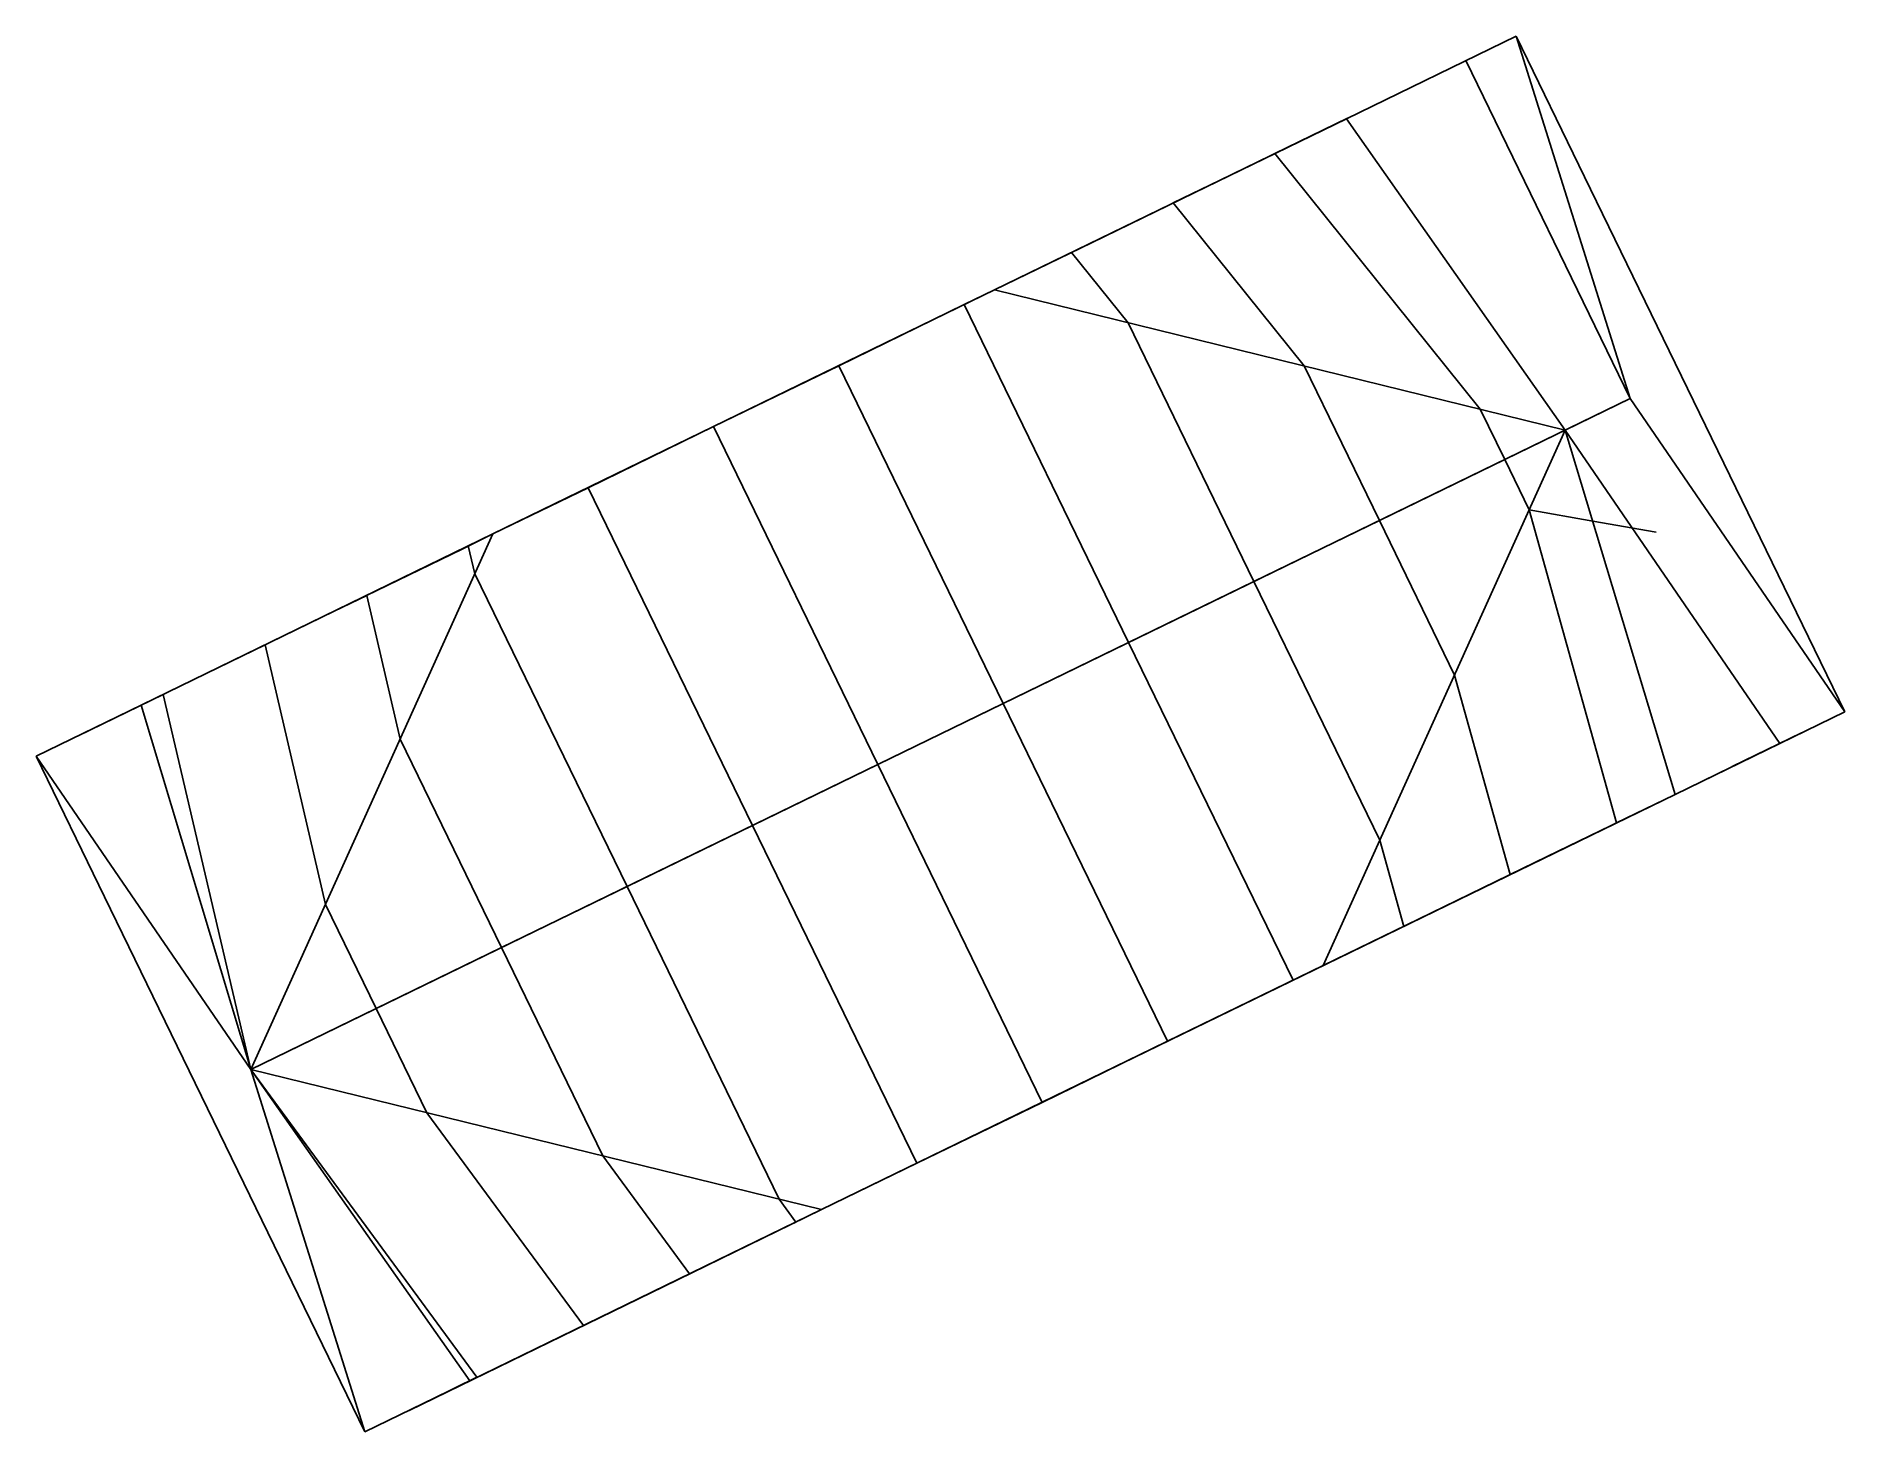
# Model space of a CAD drawing. Header units: millimetres. Extents: x -1504 to 0, y -599 to 562.
import ezdxf

# ---------------------------------------------------------------- set-up
doc = ezdxf.new("R2010")
doc.units = ezdxf.units.MM
doc.layers.add('bryla3', color=124, linetype='Continuous')
doc.layers.add('szwy', color=174, linetype='Continuous', transparency=0.6)

msp = doc.modelspace()

# ---------------------------------------------------------------- linework, layer by layer
at = {"layer": 'bryla3'}
for p, q in [((-414.6, 493.3, 413), (-273.4, 562, 413)), ((-216.6, 445.1, 413), (-273.4, 562, 413)), ((-178.5, 260.7, 698), (-273.4, 562, 413)), ((-707.3, 350.9), (-414.6, 493.3)), ((-414.6, 493.3), (-414.6, 493.3, 413)), ((0, 0, 370), (-216.6, 445.1, 370)), ((-216.6, 445.1, 370), (-216.6, 445.1, 413)), ((0, 0, 413), (-216.6, 445.1, 413)), ((-707.3, 350.9), (-1124.5, 147.9)), ((-707.3, 350.9), (-232.5, 234.4, 698)), ((-178.5, 260.7, 698), (-1325.9, -297.6, 698)), ((-178.5, 260.7, 698), (-232.5, 234.4, 698)), ((-178.5, 260.7, 698), (0, 0, 413)), ((-232.5, 234.4, 698), (-433.9, -211.1)), ((-232.5, 234.4, 698), (-141.2, -68.7, 370)), ((-232.5, 234.4, 698), (-54, -26.3, 413)), ((-1417.2, 5.5), (-1124.5, 147.9)), ((-1417.2, 5.5, 413), (-1124.5, 147.9)), ((-1124.5, 147.9), (-1325.9, -297.6, 698)), ((-1417.2, 5.5, 413), (-1417.2, 5.5)), ((-1325.9, -297.6, 698), (-1417.2, 5.5, 413)), ((-141.2, -68.7, 370), (0, 0, 370)), ((-54, -26.3, 413), (0, 0, 413)), ((0, 0, 413), (0, 0, 370)), ((-141.2, -68.7, 370), (-54, -26.3, 370)), ((-54, -26.3, 413), (-141.2, -68.7, 370)), ((-54, -26.3, 413), (-54, -26.3, 370)), ((-1447.6, -153.8, 413), (-1504.5, -36.9, 413)), ((-1325.9, -297.6, 698), (-1504.5, -36.9, 413)), ((-851.1, -414.1), (-141.2, -68.7)), ((-141.2, -68.7, 370), (-433.9, -211.1)), ((-141.2, -68.7), (-141.2, -68.7, 370)), ((-1231, -599, 370), (-1447.6, -153.8, 370)), ((-1447.6, -153.8, 370), (-1447.6, -153.8, 413)), ((-1231, -599, 413), (-1447.6, -153.8, 413)), ((-433.9, -211.1), (-851.1, -414.1)), ((-1325.9, -297.6, 698), (-1231, -599, 413)), ((-1325.9, -297.6, 698), (-851.1, -414.1)), ((-1143.8, -556.5, 370), (-1325.9, -297.6, 698)), ((-851.1, -414.1), (-1143.8, -556.5, 370)), ((-1143.8, -556.5), (-851.1, -414.1)), ((-1231, -599, 413), (-1143.8, -556.5, 370)), ((-1143.8, -556.5, 370), (-1231, -599, 370)), ((-1143.8, -556.5, 370), (-1231, -599, 370)), ((-1143.8, -556.5, 370), (-1143.8, -556.5)), ((-1231, -599, 413), (-1231, -599, 370))]:
    msp.add_line(p, q, dxfattribs=at)
at = {"layer": 'bryla3', "extrusion": (0.43751, -0.899213, 2.45227e-14)}
for p, q in [((-414.6, 493.3, 413), (-707.3, 350.9)), ((-232.5, 234.4, 698), (-414.6, 493.3, 413))]:
    msp.add_line(p, q, dxfattribs=at)
at = {"layer": 'bryla3', "extrusion": (-0.43751, 0.899213, 1.31561e-14)}
msp.add_line((-1417.2, 5.5, 413), (-1504.5, -36.9, 413), dxfattribs=at)
at = {"layer": 'szwy', "extrusion": (0.399317, -0.820715, -0.408624)}
for p, q in [((-178.5, 260.7, 698), (-315.3, 541.7)), ((-595.8, 57.7, 698), (-732.5, 338.7)), ((-941.1, 237.2), (-836.8, 287.9)), ((-836.8, 287.9), (-700.1, 6.9, 698)), ((-282.8, 209.9, 698), (-178.5, 260.7, 698)), ((-804.4, -43.8, 698), (-941.1, 237.2)), ((-1045.4, 186.4), (-908.7, -94.6, 698)), ((-491.5, 108.4, 698), (-387.2, 159.2, 698)), ((-700.1, 6.9, 698), (-595.8, 57.7, 698)), ((-908.7, -94.6, 698), (-804.4, -43.8, 698)), ((-1117.3, -196.1, 698), (-1013, -145.3, 698)), ((-1325.9, -297.6, 698), (-1221.6, -246.9, 698))]:
    msp.add_line(p, q, dxfattribs=at)
at = {"layer": 'szwy', "extrusion": (0.43751, -0.899213, 9.1846e-13)}
for p, q in [((-520.1, 442), (-413.6, 493.8)), ((-413.6, 493.8), (-474, 464.4, 329.2)), ((-520.1, 442), (-626.6, 390.2)), ((-558.6, 423.3, 209.8), (-520.1, 442)), ((-626.6, 390.2), (-707.3, 350.9)), ((-643.2, 382.1, 90.5), (-626.6, 390.2)), ((-707.3, 350.9), (-732.5, 338.7))]:
    msp.add_line(p, q, dxfattribs=at)
at = {"layer": 'szwy', "extrusion": (0.43751, -0.899213, 2.8727e-14)}
for p, q in [((-600.5, 402.9), (-459.8, 471.3)), ((-707.3, 350.9), (-600.5, 402.9)), ((-732.5, 338.7), (-707.3, 350.9)), ((-836.8, 287.9), (-732.5, 338.7))]:
    msp.add_line(p, q, dxfattribs=at)
at = {"layer": 'szwy', "extrusion": (0.822396, -0.045699, -0.567076)}
for p, q in [((-474, 464.4, 329.2), (-303.2, 251.8, 594)), ((-558.6, 423.3, 209.8), (-449.7, 287.7, 378.7)), ((-643.2, 382.1, 90.5), (-596.2, 323.6, 163.4)), ((-596.2, 323.6, 163.4), (-491.5, 108.4, 698)), ((-449.7, 287.7, 378.7), (-387.2, 159.2, 698)), ((-303.2, 251.8, 594), (-282.8, 209.9, 698))]:
    msp.add_line(p, q, dxfattribs=at)
at = {"layer": 'szwy', "extrusion": (-0.43751, 0.899213, 1.31561e-14)}
for p, q in [((-941.1, 237.2), (-1045.4, 186.4)), ((-1045.4, 186.4), (-1124.5, 147.9)), ((-1150.2, 135.4), (-1256.7, 83.6)), ((-1124.5, 147.9), (-1150.2, 135.4)), ((-1150.2, 135.4), (-1145, 138, 28.8)), ((-1256.7, 83.6), (-1229.5, 96.8, 148.1)), ((-1256.7, 83.6), (-1363.2, 31.8)), ((-1363.2, 31.8), (-1314.1, 55.7, 267.4)), ((-1363.2, 31.8), (-1469.6, -20)), ((-1469.6, -20), (-1398.7, 14.5, 386.8))]:
    msp.add_line(p, q, dxfattribs=at)
at = {"layer": 'szwy', "extrusion": (0.399317, -0.820715, 0.408624)}
for p, q in [((-387.2, 159.2, 698), (-282.8, 209.9, 698)), ((-595.8, 57.7, 698), (-491.5, 108.4, 698)), ((-459, -223.3), (-595.8, 57.7, 698)), ((-804.4, -43.8, 698), (-700.1, 6.9, 698)), ((-700.1, 6.9, 698), (-563.4, -274.1)), ((-667.7, -324.9), (-804.4, -43.8, 698)), ((-1013, -145.3, 698), (-908.7, -94.6, 698)), ((-908.7, -94.6, 698), (-772, -375.6)), ((-354.7, -172.6), (-250.4, -121.8)), ((-1221.6, -246.9, 698), (-1117.3, -196.1, 698)), ((-563.4, -274.1), (-459, -223.3)), ((-772, -375.6), (-667.7, -324.9))]:
    msp.add_line(p, q, dxfattribs=at)
at = {"layer": 'szwy', "extrusion": (-0.368844, -0.731583, 0.573359)}
for p, q in [((-262.5, 168.1, 594), (-282.8, 209.9, 698)), ((-262.5, 168.1, 594), (-189.9, -92.4, 308.4)), ((-262.5, 168.1, 594), (-209.7, 158.7, 616)), ((-156.8, 149.3, 638), (-209.7, 158.7, 616)), ((-386.7, -106.8, 163.4), (-491.5, 108.4, 698)), ((-324.6, 30.6, 378.7), (-278.3, -135.4, 196.6)), ((-386.7, -106.8, 163.4), (-366.8, -178.5, 84.8))]:
    msp.add_line(p, q, dxfattribs=at)
at = {"layer": 'szwy', "extrusion": (0.368844, 0.731583, -0.573359)}
for p, q in [((-324.6, 30.6, 378.7), (-387.2, 159.2, 698)), ((-386.7, -106.8, 163.4), (-491.5, 108.4, 698))]:
    msp.add_line(p, q, dxfattribs=at)
at = {"layer": 'szwy', "extrusion": (0.471601, 0.67529, 0.567076)}
for p, q in [((-1139.5, 114.7, 52), (-1145, 138, 28.8)), ((-1013, -145.3, 698), (-1139.5, 114.7, 52)), ((-1201.7, -22.7, 267.3), (-1229.5, 96.8, 148.1)), ((-1263.8, -160.2, 482.7), (-1314.1, 55.7, 267.4)), ((-1325.9, -297.6, 698), (-1398.7, 14.5, 386.8)), ((-1117.3, -196.1, 698), (-1201.7, -22.7, 267.3)), ((-1221.6, -246.9, 698), (-1263.8, -160.2, 482.7))]:
    msp.add_line(p, q, dxfattribs=at)
at = {"layer": 'szwy', "extrusion": (0.43751, -0.899213, 2.45227e-14)}
for p, q in [((-141.8, -69), (-36, -17.5)), ((-93.6, -45.6, 370), (-36, -17.5)), ((-247.7, -120.5), (-141.8, -69)), ((-141.8, -69), (-189.9, -92.4, 308.4)), ((-354.7, -172.6), (-247.7, -120.5)), ((-247.7, -120.5), (-278.3, -135.4, 196.6)), ((-433.9, -211.1), (-354.7, -172.6)), ((-354.7, -172.6), (-366.8, -178.5, 84.8)), ((-459, -223.3), (-433.9, -211.1)), ((-1137.8, -553.6, 362.4), (-1194.2, -581.1))]:
    msp.add_line(p, q, dxfattribs=at)
at = {"layer": 'szwy', "extrusion": (-0.803271, 0.161293, -0.573359)}
for p, q in [((-886.5, -405.4, 52), (-1013, -145.3, 698)), ((-1221.6, -246.9, 698), (-1179.4, -333.5, 482.7)), ((-1179.4, -333.5, 482.7), (-1049.3, -510.6, 250.6)), ((-1033, -369.5, 267.3), (-960.9, -467.5, 138.8)), ((-886.5, -405.4, 52), (-872.5, -424.5, 27))]:
    msp.add_line(p, q, dxfattribs=at)
at = {"layer": 'szwy', "extrusion": (-5.17172e-17, 8.75195e-17, -1)}
msp.add_line((-1033, -369.5, 267.3), (-1117.3, -196.1, 698), dxfattribs=at)
at = {"layer": 'szwy', "extrusion": (-0.399317, 0.820715, -0.408624)}
msp.add_line((-1033, -369.5, 267.3), (-1117.3, -196.1, 698), dxfattribs=at)
at = {"layer": 'szwy'}
msp.add_line((-667.7, -324.9), (-563.4, -274.1), dxfattribs=at)
at = {"layer": 'szwy', "extrusion": (-0.43751, 0.899213, -1.13711e-14)}
for p, q in [((-1137.8, -553.6, 362.4), (-1325.9, -297.6, 698)), ((-772, -375.6), (-851.1, -414.1)), ((-851.1, -414.1), (-876.7, -426.5)), ((-876.7, -426.5), (-982.5, -478)), ((-876.7, -426.5), (-872.5, -424.5, 27)), ((-982.5, -478), (-1088.4, -529.6)), ((-982.5, -478), (-960.9, -467.5, 138.8)), ((-1088.4, -529.6), (-1049.3, -510.6, 250.6)), ((-1088.4, -529.6), (-1194.2, -581.1))]:
    msp.add_line(p, q, dxfattribs=at)

doc.saveas('drawing.dxf')
